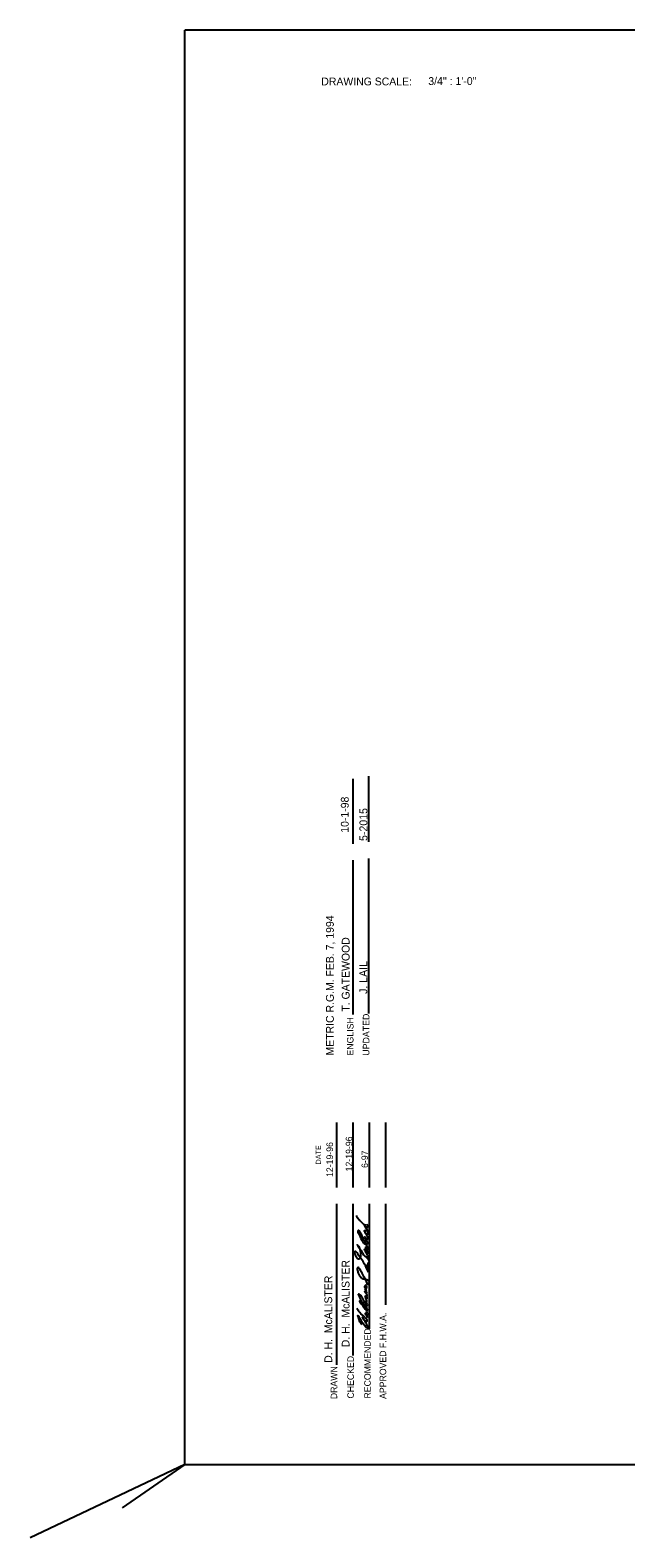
# Model space of a CAD drawing. Extents: x 997.6 to 1037.3, y 998.9 to 1022.7.
# Drawn here: x 997.62 to 1006.77, y 998.88 to 1022 of the extents above; entities that cross this region are included whole.
import ezdxf

# ---------------------------------------------------------------- set-up
doc = ezdxf.new("R2010")
doc.units = 0
for name, color, linetype in [('Level 1', 7, 'Continuous'), ('Level 10', 7, 'Continuous'), ('Level 14', 7, 'Continuous'), ('Level 15', 7, 'Continuous'), ('Level 20', 7, 'Continuous'), ('SB_PL_INFOSTD_PT', 7, 'Continuous')]:
    doc.layers.add(name, color=color, linetype=linetype)

msp = doc.modelspace()

# ---------------------------------------------------------------- linework, layer by layer
at = {"layer": 'Level 1'}
for points in [[(1002.814, 1003.162), (1002.784, 1003.25), (1002.754, 1003.303), (1002.768, 1003.272), (1002.785, 1003.243), (1002.802, 1003.236), (1002.802, 1003.272), (1002.782, 1003.32), (1002.773, 1003.334), (1002.775, 1003.317), (1002.788, 1003.301), (1002.801, 1003.299), (1002.804, 1003.317), (1002.794, 1003.359), (1002.751, 1003.446), (1002.747, 1003.453), (1002.69, 1003.557), (1002.674, 1003.583), (1002.666, 1003.591), (1002.656, 1003.582), (1002.663, 1003.548), (1002.714, 1003.441), (1002.752, 1003.391), (1002.772, 1003.378), (1002.787, 1003.377), (1002.801, 1003.383), (1002.801, 1003.41), (1002.782, 1003.454), (1002.761, 1003.492), (1002.782, 1003.458), (1002.801, 1003.453), (1002.806, 1003.463), (1002.796, 1003.508), (1002.778, 1003.542), (1002.758, 1003.574), (1002.758, 1003.588), (1002.772, 1003.588), (1002.764, 1003.575), (1002.77, 1003.55), (1002.777, 1003.539), (1002.798, 1003.531), (1002.81, 1003.547), (1002.806, 1003.577), (1002.777, 1003.631), (1002.693, 1003.732), (1002.689, 1003.735), (1002.649, 1003.782), (1002.639, 1003.805), (1002.638, 1003.821)], [(1002.76, 1003.686), (1002.77, 1003.633), (1002.781, 1003.623), (1002.794, 1003.624), (1002.802, 1003.64), (1002.799, 1003.687)], [(1002.817, 1002.951), (1002.77, 1003.05), (1002.72, 1003.136), (1002.652, 1003.229), (1002.613, 1003.268), (1002.605, 1003.263), (1002.603, 1003.24), (1002.622, 1003.191), (1002.636, 1003.168), (1002.651, 1003.158), (1002.672, 1003.157), (1002.687, 1003.166), (1002.7, 1003.217), (1002.699, 1003.257), (1002.687, 1003.306), (1002.686, 1003.312), (1002.668, 1003.344), (1002.642, 1003.369), (1002.655, 1003.352), (1002.715, 1003.26), (1002.779, 1003.178), (1002.828, 1003.119), (1002.818, 1003.092), (1002.799, 1003.059), (1002.803, 1003.001), (1002.816, 1002.949)], [(1002.802, 1002.751), (1002.794, 1002.79), (1002.776, 1002.827), (1002.73, 1002.915), (1002.684, 1002.995), (1002.652, 1003.02), (1002.643, 1002.999), (1002.648, 1002.976), (1002.663, 1002.923), (1002.689, 1002.885), (1002.723, 1002.853), (1002.775, 1002.842), (1002.811, 1002.827), (1002.827, 1002.792), (1002.819, 1002.783), (1002.815, 1002.779), (1002.808, 1002.751)], [(1002.807, 1002.248), (1002.787, 1002.299), (1002.774, 1002.317), (1002.77, 1002.319), (1002.794, 1002.285), (1002.803, 1002.291), (1002.803, 1002.31), (1002.777, 1002.383), (1002.729, 1002.46), (1002.686, 1002.505), (1002.681, 1002.507), (1002.68, 1002.498), (1002.688, 1002.484), (1002.756, 1002.398), (1002.781, 1002.369), (1002.799, 1002.364), (1002.793, 1002.398), (1002.791, 1002.404), (1002.76, 1002.485), (1002.719, 1002.565), (1002.673, 1002.611), (1002.666, 1002.612), (1002.661, 1002.606), (1002.668, 1002.587), (1002.712, 1002.502), (1002.761, 1002.446), (1002.786, 1002.431), (1002.795, 1002.432), (1002.799, 1002.436), (1002.792, 1002.474), (1002.778, 1002.504), (1002.778, 1002.5), (1002.788, 1002.489), (1002.792, 1002.502), (1002.777, 1002.547), (1002.765, 1002.581), (1002.786, 1002.539), (1002.796, 1002.544), (1002.792, 1002.574), (1002.784, 1002.584), (1002.775, 1002.589), (1002.792, 1002.572), (1002.798, 1002.598), (1002.763, 1002.647), (1002.76, 1002.656), (1002.77, 1002.658), (1002.792, 1002.634), (1002.783, 1002.662), (1002.781, 1002.667), (1002.766, 1002.689), (1002.785, 1002.673), (1002.775, 1002.698), (1002.759, 1002.734), (1002.773, 1002.71), (1002.786, 1002.706), (1002.791, 1002.715), (1002.782, 1002.74), (1002.765, 1002.756)], [(1002.717, 1002.142), (1002.676, 1002.213), (1002.656, 1002.287), (1002.696, 1002.22), (1002.752, 1002.141), (1002.792, 1002.099), (1002.81, 1002.095), (1002.805, 1002.119), (1002.767, 1002.191), (1002.724, 1002.261), (1002.749, 1002.217), (1002.783, 1002.196), (1002.797, 1002.2), (1002.788, 1002.228), (1002.763, 1002.257), (1002.759, 1002.261), (1002.683, 1002.331), (1002.638, 1002.394)]]:
    msp.add_spline(points, degree=3, dxfattribs=at)
at = {"layer": 'Level 10'}
for p, q in [((1002.581, 1009.519), (1002.581, 1010.519)), ((1002.581, 1006.903), (1002.581, 1009.269)), ((1002.331, 1004.248), (1002.331, 1005.248)), ((1002.581, 1004.248), (1002.581, 1005.248)), ((1002.831, 1004.248), (1002.831, 1005.248)), ((1003.081, 1004.248), (1003.081, 1005.248)), ((1002.331, 1001.528), (1002.331, 1003.998)), ((1002.581, 1001.673), (1002.581, 1003.998)), ((1002.831, 1002.081), (1002.831, 1003.998)), ((1003.081, 1002.448), (1003.081, 1003.998))]:
    msp.add_line(p, q, dxfattribs=at)
at = {"layer": 'Level 14'}
for p, q in [((1036, 1022), (1000, 1022)), ((1000, 1000), (1000, 1022)), ((1000, 1000), (997.624, 998.875)), ((1000, 1000), (999.036, 999.338)), ((1000, 1000), (1036, 1000))]:
    msp.add_line(p, q, dxfattribs=at)
at = {"layer": 'Level 15'}
for p, q in [((1002.825, 1009.549), (1002.825, 1010.559)), ((1002.825, 1006.918), (1002.825, 1009.297))]:
    msp.add_line(p, q, dxfattribs=at)

# ---------------------------------------------------------------- texts
at = {"layer": 'Level 1'}
for s, height, rotation, p in [('METRIC R.G.M. FEB. 7, 1994', 0.12, 90, (1002.285, 1006.273)), ('12-19-96', 0.1, 90, (1002.568, 1004.496)), ('12-19-96', 0.1, 90, (1002.272, 1004.41)), ('6-97', 0.1, 90, (1002.81, 1004.549)), ('.', 0.0515, 269.9999, (1002.656, 1003.609)), (' D. H.  McALISTER', 0.12, 90, (1002.526, 1001.754)), (' D. H.  McALISTER', 0.12, 90, (1002.26, 1001.515)), ('.', 0.0515, 269.9999, (1002.769, 1002.862)), ('.', 0.0515, 269.9999, (1002.691, 1002.577)), ('.', 0.0515, 269.9999, (1002.671, 1002.381))]:
    msp.add_text(s, height=height, rotation=rotation, dxfattribs=at).set_placement(p)
at = {"layer": 'Level 10'}
for s, height, p in [('ENGLISH', 0.1, (1002.587, 1006.273)), ('DATE', 0.08, (1002.088, 1004.602)), ('APPROVED F.H.W.A.', 0.1, (1003.089, 1001.006)), ('RECOMMENDED', 0.1, (1002.852, 1001.012)), ('CHECKED', 0.1, (1002.593, 1001.012)), ('DRAWN', 0.1, (1002.337, 1001.002))]:
    msp.add_text(s, height=height, rotation=90, dxfattribs=at).set_placement(p)
at = {"layer": 'Level 15'}
msp.add_text('DRAWING SCALE:', height=0.12, dxfattribs=at).set_placement((1002.093, 1021.153))
for s, height, p in [('10-1-98', 0.12, (1002.513, 1009.69)), ('5-2015', 0.1212, (1002.8, 1009.564)), ('T. GATEWOOD', 0.12, (1002.527, 1006.946)), ('J. LAIL', 0.1212, (1002.799, 1007.218)), ('UPDATED', 0.101, (1002.831, 1006.27))]:
    msp.add_text(s, height=height, rotation=90, dxfattribs=at).set_placement(p)
at = {"layer": 'Level 20'}
msp.add_text("3/4'' : 1'-0''", height=0.12, dxfattribs=at).set_placement((1003.735, 1021.159))
at = {"layer": 'SB_PL_INFOSTD_PT'}
msp.add_text('CELL:SP', height=0.0005, dxfattribs=at).set_placement((1000.001, 999.999))

doc.saveas('drawing.dxf')
